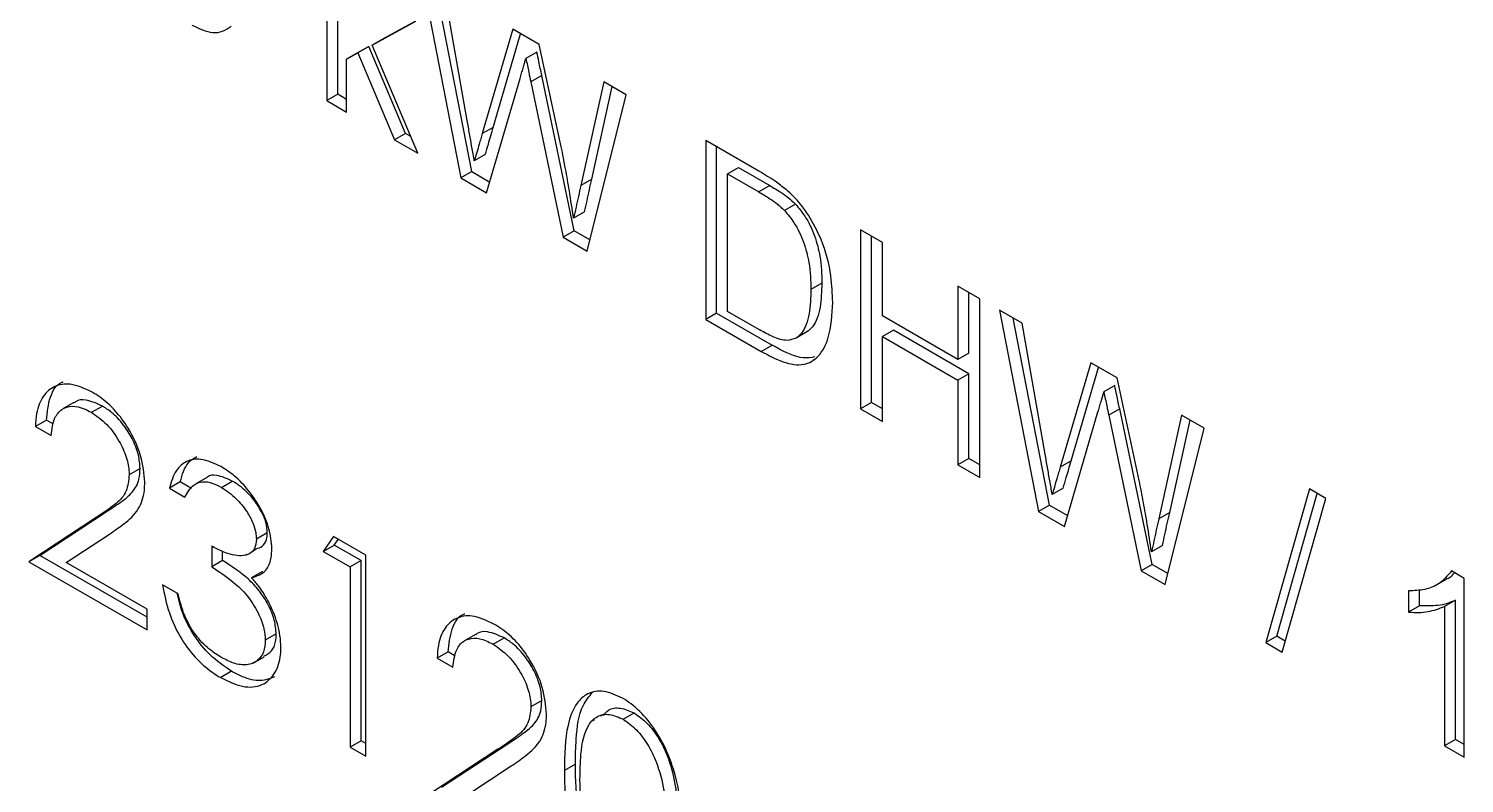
# Model space of a CAD drawing. Extents: x 75 to 2075, y 25 to 1460.
# Drawn here: x 1943.02 to 1964.18, y 1021.07 to 1032.19 of the extents above; entities that cross this region are included whole.
import ezdxf

# ---------------------------------------------------------------- set-up
doc = ezdxf.new("R2010")
doc.units = 0
doc.header["$LTSCALE"] = 5
doc.linetypes.add('SLD-KATı', pattern=[0])
doc.layers.get('0').update_dxf_attribs({"linetype": 'CONTINUOUS'})

msp = doc.modelspace()

# ---------------------------------------------------------------- linework, layer by layer
at = {"color": 7, "linetype": 'SLD-KATı'}
for p, q in [((1947.412, 1033.77), (1947.412, 1031.134)), ((1947.574, 1031.227), (1947.574, 1033.677)), ((1948.812, 1032.962), (1949.387, 1029.994)), ((1949.549, 1030.087), (1949.015, 1032.845)), ((1949.484, 1030.84), (1949.145, 1032.77)), ((1948.084, 1031.952), (1948.724, 1032.303)), ((1948.72, 1032.305), (1948.245, 1032.046)), ((1950.156, 1032.186), (1949.705, 1030.647)), ((1949.867, 1030.74), (1950.271, 1032.12)), ((1950.544, 1031.962), (1950.156, 1032.186)), ((1948.034, 1031.93), (1947.867, 1031.838)), ((1948.034, 1031.93), (1947.873, 1031.837)), ((1948.573, 1030.65), (1948.034, 1031.93)), ((1948.245, 1032.046), (1948.084, 1031.952)), ((1948.754, 1030.359), (1948.084, 1031.952)), ((1950.87, 1030.453), (1950.544, 1031.962)), ((1947.867, 1031.838), (1947.705, 1031.745)), ((1947.705, 1031.745), (1947.873, 1031.837)), ((1947.705, 1030.965), (1947.705, 1031.745)), ((1947.873, 1031.837), (1948.412, 1030.557)), ((1950.511, 1031.85), (1950.349, 1031.756)), ((1950.582, 1031.505), (1950.421, 1031.412)), ((1951.059, 1029.215), (1950.582, 1031.505)), ((1949.768, 1029.774), (1950.262, 1031.461)), ((1950.421, 1031.412), (1950.898, 1029.122)), ((1951.495, 1031.413), (1951.157, 1029.884)), ((1951.319, 1029.977), (1951.62, 1031.341)), ((1951.827, 1031.221), (1951.495, 1031.413)), ((1947.574, 1031.227), (1947.412, 1031.134)), ((1947.412, 1031.134), (1947.705, 1030.965)), ((1947.705, 1031.151), (1947.574, 1031.227)), ((1951.252, 1028.917), (1951.827, 1031.221)), ((1948.573, 1030.65), (1948.412, 1030.557)), ((1948.65, 1030.606), (1948.573, 1030.65)), ((1949.867, 1030.74), (1949.705, 1030.647)), ((1948.412, 1030.557), (1948.754, 1030.359)), ((1953.779, 1030.095), (1952.998, 1030.546)), ((1952.998, 1030.546), (1952.998, 1027.909)), ((1953.159, 1028.002), (1953.159, 1030.452)), ((1949.749, 1030.34), (1949.588, 1030.246)), ((1949.549, 1030.087), (1949.387, 1029.994)), ((1949.549, 1030.087), (1949.815, 1029.933)), ((1953.32, 1030.055), (1953.481, 1030.149)), ((1953.32, 1028.027), (1953.32, 1030.055)), ((1953.32, 1030.055), (1953.783, 1029.788)), ((1953.481, 1030.149), (1953.944, 1029.882)), ((1949.387, 1029.994), (1949.768, 1029.774)), ((1951.319, 1029.977), (1951.157, 1029.884)), ((1953.944, 1029.882), (1953.783, 1029.788)), ((1954.322, 1029.609), (1954.16, 1029.516)), ((1951.213, 1029.495), (1951.051, 1029.401)), ((1951.059, 1029.215), (1950.898, 1029.122)), ((1951.292, 1029.08), (1951.059, 1029.215)), ((1955.603, 1029.042), (1955.281, 1029.228)), ((1955.281, 1029.228), (1955.281, 1026.591)), ((1950.898, 1029.122), (1951.252, 1028.917)), ((1955.443, 1026.684), (1955.443, 1029.134)), ((1955.603, 1027.96), (1955.603, 1029.042)), ((1954.711, 1028.445), (1954.549, 1028.352)), ((1957.037, 1028.214), (1956.715, 1028.4)), ((1956.715, 1028.4), (1956.715, 1027.318)), ((1956.877, 1027.411), (1956.877, 1028.306)), ((1957.037, 1025.577), (1957.037, 1028.214)), ((1953.159, 1028.002), (1952.998, 1027.909)), ((1952.998, 1027.909), (1953.816, 1027.437)), ((1953.159, 1028.002), (1953.977, 1027.53)), ((1953.79, 1027.756), (1953.32, 1028.027)), ((1956.715, 1027.318), (1955.603, 1027.96)), ((1957.662, 1027.853), (1957.33, 1028.045)), ((1957.33, 1028.045), (1957.905, 1025.076)), ((1958.066, 1025.17), (1957.532, 1027.928)), ((1954.491, 1027.724), (1954.33, 1027.631)), ((1955.764, 1027.749), (1955.603, 1027.656)), ((1956.877, 1027.107), (1955.764, 1027.749)), ((1958.001, 1025.923), (1957.662, 1027.853)), ((1953.816, 1027.437), (1953.977, 1027.53)), ((1955.603, 1026.405), (1955.603, 1027.656)), ((1955.603, 1027.656), (1956.715, 1027.014)), ((1956.877, 1027.411), (1956.715, 1027.318)), ((1958.674, 1027.269), (1958.223, 1025.73)), ((1959.061, 1027.045), (1958.674, 1027.269)), ((1956.877, 1027.107), (1956.715, 1027.014)), ((1956.877, 1025.856), (1956.877, 1027.107)), ((1958.385, 1025.823), (1958.789, 1027.202)), ((1959.387, 1025.536), (1959.061, 1027.045)), ((1956.715, 1027.014), (1956.715, 1025.763)), ((1959.028, 1026.932), (1958.866, 1026.839)), ((1943.685, 1026.682), (1943.524, 1026.589)), ((1943.944, 1026.539), (1944.106, 1026.632)), ((1955.443, 1026.684), (1955.281, 1026.591)), ((1955.603, 1026.592), (1955.443, 1026.684)), ((1943.281, 1026.425), (1943.119, 1026.331)), ((1943.387, 1026.363), (1943.281, 1026.425)), ((1955.281, 1026.591), (1955.603, 1026.405)), ((1958.286, 1024.857), (1958.78, 1026.544)), ((1959.1, 1026.588), (1958.938, 1026.495)), ((1958.938, 1026.495), (1959.415, 1024.204)), ((1959.577, 1024.298), (1959.1, 1026.588)), ((1960.012, 1026.496), (1959.675, 1024.967)), ((1959.837, 1025.06), (1960.137, 1026.424)), ((1960.345, 1026.304), (1960.012, 1026.496)), ((1943.119, 1026.331), (1943.349, 1026.198)), ((1959.769, 1024), (1960.345, 1026.304)), ((1956.877, 1025.856), (1956.715, 1025.763)), ((1957.037, 1025.764), (1956.877, 1025.856)), ((1958.385, 1025.823), (1958.223, 1025.73)), ((1944.662, 1025.71), (1944.501, 1025.617)), ((1945.655, 1025.584), (1945.493, 1025.491)), ((1956.715, 1025.763), (1957.037, 1025.577)), ((1945.254, 1025.513), (1945.093, 1025.42)), ((1945.093, 1025.42), (1945.323, 1025.287)), ((1945.419, 1025.418), (1945.254, 1025.513)), ((1945.86, 1025.433), (1946.021, 1025.526)), ((1958.267, 1025.422), (1958.105, 1025.329)), ((1961.896, 1025.409), (1961.252, 1023.144)), ((1962.138, 1025.269), (1961.896, 1025.409)), ((1958.066, 1025.17), (1957.905, 1025.076)), ((1958.066, 1025.17), (1958.332, 1025.016)), ((1961.414, 1023.237), (1962.012, 1025.342)), ((1961.494, 1023.004), (1962.138, 1025.269)), ((1944.015, 1024.989), (1943.02, 1024.337)), ((1943.182, 1024.43), (1944.177, 1025.082)), ((1944.177, 1025.082), (1944.015, 1024.989)), ((1957.905, 1025.076), (1958.286, 1024.857)), ((1959.837, 1025.06), (1959.675, 1024.967)), ((1943.57, 1024.324), (1944.212, 1024.744)), ((1946.537, 1024.764), (1946.376, 1024.67)), ((1945.718, 1024.565), (1945.718, 1024.261)), ((1946.302, 1024.483), (1946.375, 1024.525)), ((1947.513, 1024.706), (1947.362, 1024.489)), ((1947.362, 1024.489), (1947.524, 1024.583)), ((1947.987, 1024.433), (1947.513, 1024.706)), ((1947.524, 1024.583), (1947.582, 1024.666)), ((1947.919, 1024.355), (1947.524, 1024.583)), ((1959.731, 1024.578), (1959.569, 1024.484)), ((1943.182, 1024.43), (1943.02, 1024.337)), ((1943.02, 1024.337), (1944.764, 1023.331)), ((1944.764, 1023.517), (1943.182, 1024.43)), ((1944.764, 1023.635), (1943.57, 1024.324)), ((1945.879, 1024.355), (1945.718, 1024.261)), ((1945.879, 1024.355), (1945.879, 1024.486)), ((1946.213, 1024.432), (1946.238, 1024.447)), ((1947.362, 1024.489), (1947.757, 1024.262)), ((1947.919, 1024.355), (1947.757, 1024.262)), ((1947.919, 1021.696), (1947.919, 1024.355)), ((1947.987, 1021.47), (1947.987, 1024.433)), ((1959.577, 1024.298), (1959.415, 1024.204)), ((1959.81, 1024.163), (1959.577, 1024.298)), ((1946.468, 1024.193), (1946.306, 1024.1)), ((1947.757, 1024.262), (1947.757, 1021.603)), ((1959.415, 1024.204), (1959.769, 1024)), ((1963.805, 1024.016), (1963.915, 1024.08)), ((1964.179, 1024.091), (1963.991, 1024.2)), ((1964.179, 1021.454), (1964.179, 1024.091)), ((1945.224, 1023.862), (1944.994, 1023.995)), ((1963.359, 1023.905), (1963.359, 1023.593)), ((1963.521, 1023.687), (1963.521, 1023.922)), ((1963.753, 1023.986), (1963.789, 1024.007)), ((1963.521, 1023.687), (1963.359, 1023.593)), ((1964.048, 1023.771), (1963.886, 1023.678)), ((1963.886, 1023.678), (1963.886, 1021.623)), ((1964.048, 1021.717), (1964.048, 1023.771)), ((1944.764, 1023.331), (1944.764, 1023.635)), ((1946.669, 1023.272), (1946.507, 1023.179)), ((1949.606, 1023.264), (1949.445, 1023.171)), ((1961.414, 1023.237), (1961.252, 1023.144)), ((1961.54, 1023.165), (1961.414, 1023.237)), ((1949.865, 1023.121), (1950.027, 1023.214)), ((1961.252, 1023.144), (1961.494, 1023.004)), ((1946.328, 1022.843), (1946.489, 1022.936)), ((1949.202, 1023.007), (1949.04, 1022.913)), ((1949.04, 1022.913), (1949.27, 1022.78)), ((1949.308, 1022.945), (1949.202, 1023.007)), ((1946.011, 1022.721), (1945.85, 1022.628)), ((1950.583, 1022.292), (1950.422, 1022.199)), ((1951.357, 1022.008), (1951.318, 1021.986)), ((1951.48, 1022.079), (1951.447, 1022.06)), ((1951.781, 1022.015), (1951.942, 1022.108)), ((1947.919, 1021.696), (1947.757, 1021.603)), ((1947.757, 1021.603), (1947.987, 1021.47)), ((1947.987, 1021.656), (1947.919, 1021.696)), ((1949.936, 1021.571), (1948.941, 1020.919)), ((1949.103, 1021.012), (1950.098, 1021.664)), ((1950.098, 1021.664), (1949.936, 1021.571)), ((1964.048, 1021.717), (1963.886, 1021.623)), ((1963.886, 1021.623), (1964.179, 1021.454)), ((1964.179, 1021.641), (1964.048, 1021.717)), ((1951.077, 1021.353), (1950.915, 1021.26)), ((1949.491, 1020.906), (1950.133, 1021.326))]:
    msp.add_line(p, q, dxfattribs=at)
for points, knots in [([(1945.424, 1032.248), (1945.53, 1032.198), (1945.693, 1032.123), (1945.887, 1032.147), (1945.964, 1032.204), (1946.003, 1032.233)], [0, 0, 0, 0, 0.475642, 0.7292, 1, 1, 1, 1]), ([(1950.262, 1031.461), (1950.27, 1031.486), (1950.285, 1031.537), (1950.314, 1031.636), (1950.335, 1031.709), (1950.349, 1031.756)], [0, 0, 0, 0, 0.25956, 0.519121, 1, 1, 1, 1]), ([(1950.349, 1031.756), (1950.356, 1031.722), (1950.37, 1031.654), (1950.394, 1031.539), (1950.411, 1031.458), (1950.421, 1031.412)], [0, 0, 0, 0, 0.297013, 0.593946, 1, 1, 1, 1]), ([(1950.582, 1031.505), (1950.575, 1031.539), (1950.561, 1031.607), (1950.537, 1031.722), (1950.52, 1031.803), (1950.511, 1031.85)], [0, 0, 0, 0, 0.296938, 0.593882, 1, 1, 1, 1]), ([(1949.588, 1030.246), (1949.576, 1030.314), (1949.553, 1030.447), (1949.518, 1030.645), (1949.495, 1030.775), (1949.484, 1030.84)], [0, 0, 0, 0, 0.3409883, 0.6704939, 1, 1, 1, 1]), ([(1949.705, 1030.647), (1949.698, 1030.621), (1949.683, 1030.57), (1949.656, 1030.478), (1949.624, 1030.37), (1949.6, 1030.287), (1949.588, 1030.246)], [0, 0, 0, 0, 0.1913412, 0.3826883, 0.6913441, 1, 1, 1, 1]), ([(1949.749, 1030.34), (1949.764, 1030.391), (1949.792, 1030.483), (1949.831, 1030.617), (1949.855, 1030.699), (1949.867, 1030.74)], [0, 0, 0, 0, 0.3826845, 0.6913423, 1, 1, 1, 1]), ([(1951.051, 1029.401), (1951.031, 1029.535), (1950.995, 1029.776), (1950.933, 1030.127), (1950.891, 1030.345), (1950.87, 1030.453)], [0, 0, 0, 0, 0.384819, 0.692338, 1, 1, 1, 1]), ([(1954.182, 1029.824), (1954.129, 1029.865), (1954.035, 1029.938), (1953.9, 1030.024), (1953.819, 1030.071), (1953.779, 1030.095)], [0, 0, 0, 0, 0.3996746, 0.6994881, 1, 1, 1, 1]), ([(1951.157, 1029.884), (1951.146, 1029.83), (1951.122, 1029.723), (1951.087, 1029.562), (1951.063, 1029.455), (1951.051, 1029.401)], [0, 0, 0, 0, 0.3347186, 0.6673579, 1, 1, 1, 1]), ([(1951.213, 1029.495), (1951.225, 1029.549), (1951.249, 1029.656), (1951.284, 1029.817), (1951.307, 1029.924), (1951.319, 1029.977)], [0, 0, 0, 0, 0.3347191, 0.6673599, 1, 1, 1, 1]), ([(1953.944, 1029.882), (1953.998, 1029.85), (1954.088, 1029.796), (1954.216, 1029.708), (1954.286, 1029.642), (1954.322, 1029.609)], [0, 0, 0, 0, 0.42323, 0.7093207, 1, 1, 1, 1]), ([(1954.514, 1029.444), (1954.475, 1029.5), (1954.407, 1029.6), (1954.293, 1029.726), (1954.219, 1029.791), (1954.182, 1029.824)], [0, 0, 0, 0, 0.388964, 0.691228, 1, 1, 1, 1]), ([(1953.783, 1029.788), (1953.836, 1029.756), (1953.927, 1029.702), (1954.054, 1029.614), (1954.124, 1029.549), (1954.16, 1029.516)], [0, 0, 0, 0, 0.42323, 0.7093207, 1, 1, 1, 1]), ([(1954.322, 1029.609), (1954.37, 1029.551), (1954.485, 1029.411), (1954.613, 1029.137), (1954.701, 1028.796), (1954.707, 1028.575), (1954.711, 1028.445)], [0, 0, 0, 0, 0.171341, 0.410287, 0.655145, 1, 1, 1, 1]), ([(1954.16, 1029.516), (1954.208, 1029.458), (1954.323, 1029.318), (1954.451, 1029.044), (1954.539, 1028.703), (1954.546, 1028.481), (1954.549, 1028.352)], [0, 0, 0, 0, 0.1713406, 0.410287, 0.6551452, 1, 1, 1, 1]), ([(1954.871, 1028.16), (1954.866, 1028.288), (1954.854, 1028.58), (1954.744, 1029.035), (1954.58, 1029.326), (1954.514, 1029.444)], [0, 0, 0, 0, 0.315467, 0.722962, 1, 1, 1, 1]), ([(1954.549, 1028.352), (1954.545, 1028.23), (1954.536, 1027.984), (1954.454, 1027.735), (1954.357, 1027.654), (1954.33, 1027.631)], [0, 0, 0, 0, 0.414432, 0.833372, 1, 1, 1, 1]), ([(1954.711, 1028.445), (1954.706, 1028.323), (1954.698, 1028.078), (1954.616, 1027.828), (1954.519, 1027.747), (1954.491, 1027.724)], [0, 0, 0, 0, 0.414432, 0.833372, 1, 1, 1, 1]), ([(1953.816, 1027.437), (1953.924, 1027.38), (1954.141, 1027.264), (1954.449, 1027.214), (1954.679, 1027.356), (1954.842, 1027.665), (1954.86, 1027.978), (1954.871, 1028.16)], [0, 0, 0, 0, 0.181861, 0.365796, 0.532208, 0.726935, 1, 1, 1, 1]), ([(1954.33, 1027.631), (1954.287, 1027.616), (1954.188, 1027.581), (1953.994, 1027.644), (1953.857, 1027.719), (1953.79, 1027.756)], [0, 0, 0, 0, 0.283584, 0.652679, 1, 1, 1, 1]), ([(1954.607, 1027.355), (1954.552, 1027.347), (1954.383, 1027.32), (1954.153, 1027.431), (1953.998, 1027.518), (1953.977, 1027.53)], [0, 0, 0, 0, 0.296342, 0.903241, 1, 1, 1, 1]), ([(1943.956, 1026.836), (1943.845, 1026.887), (1943.644, 1026.981), (1943.396, 1026.935), (1943.219, 1026.788), (1943.134, 1026.567), (1943.123, 1026.396), (1943.119, 1026.331)], [0, 0, 0, 0, 0.246755, 0.450445, 0.653451, 0.867852, 1, 1, 1, 1]), ([(1943.281, 1026.425), (1943.294, 1026.541), (1943.32, 1026.776), (1943.431, 1026.959), (1943.524, 1026.985), (1943.528, 1026.987)], [0, 0, 0, 0, 0.4848026, 0.9747301, 1, 1, 1, 1]), ([(1944.731, 1025.508), (1944.719, 1025.637), (1944.696, 1025.895), (1944.516, 1026.277), (1944.301, 1026.573), (1944.11, 1026.741), (1943.995, 1026.812), (1943.956, 1026.836)], [0, 0, 0, 0, 0.260231, 0.522145, 0.712853, 0.903404, 1, 1, 1, 1]), ([(1958.78, 1026.544), (1958.788, 1026.569), (1958.803, 1026.62), (1958.831, 1026.719), (1958.853, 1026.792), (1958.866, 1026.839)], [0, 0, 0, 0, 0.25956, 0.519121, 1, 1, 1, 1]), ([(1958.866, 1026.839), (1958.874, 1026.805), (1958.888, 1026.737), (1958.912, 1026.622), (1958.929, 1026.541), (1958.938, 1026.495)], [0, 0, 0, 0, 0.297013, 0.593946, 1, 1, 1, 1]), ([(1959.1, 1026.588), (1959.093, 1026.622), (1959.079, 1026.69), (1959.054, 1026.805), (1959.038, 1026.886), (1959.028, 1026.932)], [0, 0, 0, 0, 0.296938, 0.593882, 1, 1, 1, 1]), ([(1943.349, 1026.198), (1943.362, 1026.291), (1943.384, 1026.451), (1943.503, 1026.595), (1943.656, 1026.642), (1943.812, 1026.609), (1943.909, 1026.557), (1943.944, 1026.539)], [0, 0, 0, 0, 0.277273, 0.482633, 0.688279, 0.887835, 1, 1, 1, 1]), ([(1944.106, 1026.632), (1944.024, 1026.669), (1943.881, 1026.734), (1943.739, 1026.724), (1943.696, 1026.683), (1943.689, 1026.677)], [0, 0, 0, 0, 0.53361, 0.928465, 1, 1, 1, 1]), ([(1944.662, 1025.71), (1944.658, 1025.776), (1944.647, 1025.917), (1944.554, 1026.146), (1944.417, 1026.365), (1944.261, 1026.533), (1944.151, 1026.603), (1944.106, 1026.632)], [0, 0, 0, 0, 0.193256, 0.413906, 0.609623, 0.840241, 1, 1, 1, 1]), ([(1943.944, 1026.539), (1944.022, 1026.485), (1944.172, 1026.381), (1944.351, 1026.131), (1944.468, 1025.882), (1944.499, 1025.711), (1944.5, 1025.629), (1944.501, 1025.617)], [0, 0, 0, 0, 0.274609, 0.52941, 0.751875, 0.962241, 1, 1, 1, 1]), ([(1945.856, 1025.739), (1945.754, 1025.786), (1945.568, 1025.871), (1945.341, 1025.829), (1945.173, 1025.685), (1945.121, 1025.514), (1945.093, 1025.42)], [0, 0, 0, 0, 0.279695, 0.504138, 0.72873, 1, 1, 1, 1]), ([(1945.254, 1025.513), (1945.284, 1025.62), (1945.332, 1025.788), (1945.454, 1025.862), (1945.499, 1025.889)], [0, 0, 0, 0, 0.630948, 1, 1, 1, 1]), ([(1958.105, 1025.329), (1958.094, 1025.397), (1958.07, 1025.529), (1958.036, 1025.727), (1958.013, 1025.858), (1958.001, 1025.923)], [0, 0, 0, 0, 0.340988, 0.670494, 1, 1, 1, 1]), ([(1958.267, 1025.422), (1958.282, 1025.474), (1958.309, 1025.566), (1958.348, 1025.699), (1958.373, 1025.782), (1958.385, 1025.823)], [0, 0, 0, 0, 0.382685, 0.691342, 1, 1, 1, 1]), ([(1944.501, 1025.617), (1944.492, 1025.533), (1944.472, 1025.346), (1944.277, 1025.159), (1944.115, 1025.053), (1944.015, 1024.989)], [0, 0, 0, 0, 0.243253, 0.537525, 1, 1, 1, 1]), ([(1944.177, 1025.082), (1944.251, 1025.13), (1944.38, 1025.213), (1944.551, 1025.351), (1944.65, 1025.512), (1944.659, 1025.656), (1944.662, 1025.71)], [0, 0, 0, 0, 0.341521, 0.592973, 0.847434, 1, 1, 1, 1]), ([(1946.021, 1025.526), (1945.943, 1025.561), (1945.812, 1025.619), (1945.687, 1025.615), (1945.655, 1025.584), (1945.655, 1025.584)], [0, 0, 0, 0, 0.595713, 0.997272, 1, 1, 1, 1]), ([(1946.606, 1024.536), (1946.597, 1024.63), (1946.578, 1024.816), (1946.451, 1025.117), (1946.271, 1025.386), (1946.065, 1025.603), (1945.922, 1025.696), (1945.856, 1025.739)], [0, 0, 0, 0, 0.207064, 0.409703, 0.613894, 0.823729, 1, 1, 1, 1]), ([(1958.223, 1025.73), (1958.215, 1025.704), (1958.2, 1025.653), (1958.174, 1025.561), (1958.142, 1025.453), (1958.118, 1025.37), (1958.105, 1025.329)], [0, 0, 0, 0, 0.191341, 0.382688, 0.691344, 1, 1, 1, 1]), ([(1944.212, 1024.744), (1944.284, 1024.794), (1944.438, 1024.899), (1944.642, 1025.08), (1944.725, 1025.317), (1944.73, 1025.468), (1944.731, 1025.508)], [0, 0, 0, 0, 0.298489, 0.630218, 0.903934, 1, 1, 1, 1]), ([(1945.323, 1025.287), (1945.361, 1025.356), (1945.423, 1025.468), (1945.575, 1025.528), (1945.72, 1025.505), (1945.817, 1025.455), (1945.86, 1025.433)], [0, 0, 0, 0, 0.363168, 0.592213, 0.821145, 1, 1, 1, 1]), ([(1945.86, 1025.433), (1945.934, 1025.383), (1946.067, 1025.295), (1946.226, 1025.098), (1946.324, 1024.922), (1946.37, 1024.777), (1946.374, 1024.702), (1946.376, 1024.67)], [0, 0, 0, 0, 0.307321, 0.545957, 0.738905, 0.891584, 1, 1, 1, 1]), ([(1946.537, 1024.764), (1946.533, 1024.813), (1946.525, 1024.912), (1946.447, 1025.094), (1946.327, 1025.275), (1946.174, 1025.429), (1946.071, 1025.495), (1946.021, 1025.526)], [0, 0, 0, 0, 0.167249, 0.33545, 0.571563, 0.796006, 1, 1, 1, 1]), ([(1959.569, 1024.484), (1959.549, 1024.618), (1959.512, 1024.859), (1959.451, 1025.21), (1959.409, 1025.427), (1959.387, 1025.536)], [0, 0, 0, 0, 0.384819, 0.692338, 1, 1, 1, 1]), ([(1959.675, 1024.967), (1959.663, 1024.913), (1959.64, 1024.806), (1959.605, 1024.645), (1959.581, 1024.538), (1959.569, 1024.484)], [0, 0, 0, 0, 0.3347186, 0.6673579, 1, 1, 1, 1]), ([(1959.731, 1024.578), (1959.743, 1024.631), (1959.766, 1024.739), (1959.801, 1024.9), (1959.825, 1025.007), (1959.837, 1025.06)], [0, 0, 0, 0, 0.3347191, 0.6673599, 1, 1, 1, 1]), ([(1946.373, 1024.528), (1946.405, 1024.537), (1946.472, 1024.558), (1946.529, 1024.647), (1946.535, 1024.73), (1946.537, 1024.764)], [0, 0, 0, 0, 0.345385, 0.733658, 1, 1, 1, 1]), ([(1946.376, 1024.67), (1946.37, 1024.62), (1946.359, 1024.526), (1946.275, 1024.442), (1946.12, 1024.412), (1945.924, 1024.456), (1945.775, 1024.535), (1945.718, 1024.565)], [0, 0, 0, 0, 0.160278, 0.301808, 0.478183, 0.801904, 1, 1, 1, 1]), ([(1946.306, 1024.1), (1946.384, 1024.126), (1946.513, 1024.17), (1946.597, 1024.355), (1946.603, 1024.482), (1946.606, 1024.536)], [0, 0, 0, 0, 0.462322, 0.769957, 1, 1, 1, 1]), ([(1946.669, 1023.272), (1946.663, 1023.339), (1946.651, 1023.477), (1946.556, 1023.704), (1946.421, 1023.916), (1946.191, 1024.153), (1946.005, 1024.273), (1945.879, 1024.355)], [0, 0, 0, 0, 0.15268, 0.317686, 0.480778, 0.647378, 1, 1, 1, 1]), ([(1945.718, 1024.261), (1945.826, 1024.191), (1946.004, 1024.074), (1946.246, 1023.846), (1946.402, 1023.599), (1946.494, 1023.363), (1946.503, 1023.234), (1946.507, 1023.179)], [0, 0, 0, 0, 0.303376, 0.501253, 0.701144, 0.872268, 1, 1, 1, 1]), ([(1946.584, 1023.686), (1946.556, 1023.742), (1946.504, 1023.844), (1946.408, 1023.983), (1946.34, 1024.06), (1946.306, 1024.1)], [0, 0, 0, 0, 0.36953, 0.680669, 1, 1, 1, 1]), ([(1963.991, 1024.2), (1963.932, 1024.13), (1963.823, 1024.002), (1963.598, 1023.918), (1963.44, 1023.909), (1963.359, 1023.905)], [0, 0, 0, 0, 0.371922, 0.681373, 1, 1, 1, 1]), ([(1963.912, 1024.085), (1963.934, 1024.092), (1963.983, 1024.109), (1964.016, 1024.151), (1964.035, 1024.174)], [0, 0, 0, 0, 0.446762, 1, 1, 1, 1]), ([(1944.994, 1023.995), (1945.02, 1023.858), (1945.068, 1023.606), (1945.24, 1023.227), (1945.465, 1022.921), (1945.68, 1022.732), (1945.808, 1022.653), (1945.85, 1022.628)], [0, 0, 0, 0, 0.260014, 0.476791, 0.694305, 0.899189, 1, 1, 1, 1]), ([(1946.011, 1022.721), (1945.902, 1022.795), (1945.705, 1022.926), (1945.457, 1023.236), (1945.283, 1023.556), (1945.232, 1023.769), (1945.207, 1023.872)], [0, 0, 0, 0, 0.302238, 0.540297, 0.778318, 1, 1, 1, 1]), ([(1945.425, 1023.337), (1945.388, 1023.405), (1945.321, 1023.524), (1945.262, 1023.703), (1945.237, 1023.809), (1945.224, 1023.862)], [0, 0, 0, 0, 0.3962188, 0.6951557, 1, 1, 1, 1]), ([(1946.737, 1023.071), (1946.735, 1023.13), (1946.728, 1023.282), (1946.669, 1023.497), (1946.604, 1023.642), (1946.584, 1023.686)], [0, 0, 0, 0, 0.3022308, 0.7876447, 1, 1, 1, 1]), ([(1963.359, 1023.593), (1963.409, 1023.59), (1963.507, 1023.584), (1963.689, 1023.601), (1963.808, 1023.647), (1963.886, 1023.678)], [0, 0, 0, 0, 0.257615, 0.51512, 1, 1, 1, 1]), ([(1964.048, 1023.771), (1964.008, 1023.752), (1963.928, 1023.715), (1963.753, 1023.681), (1963.613, 1023.684), (1963.521, 1023.687)], [0, 0, 0, 0, 0.257671, 0.515284, 1, 1, 1, 1]), ([(1949.877, 1023.418), (1949.766, 1023.469), (1949.565, 1023.563), (1949.317, 1023.517), (1949.14, 1023.37), (1949.055, 1023.149), (1949.044, 1022.978), (1949.04, 1022.913)], [0, 0, 0, 0, 0.2467552, 0.4504448, 0.6534508, 0.8678515, 1, 1, 1, 1]), ([(1949.202, 1023.007), (1949.215, 1023.123), (1949.241, 1023.357), (1949.352, 1023.541), (1949.445, 1023.567), (1949.45, 1023.568)], [0, 0, 0, 0, 0.484803, 0.97473, 1, 1, 1, 1]), ([(1945.854, 1022.929), (1945.804, 1022.961), (1945.682, 1023.038), (1945.533, 1023.183), (1945.45, 1023.301), (1945.425, 1023.337)], [0, 0, 0, 0, 0.329676, 0.795729, 1, 1, 1, 1]), ([(1946.486, 1022.942), (1946.527, 1022.964), (1946.607, 1023.007), (1946.661, 1023.136), (1946.667, 1023.234), (1946.669, 1023.272)], [0, 0, 0, 0, 0.393828, 0.762663, 1, 1, 1, 1]), ([(1950.027, 1023.214), (1949.945, 1023.251), (1949.802, 1023.316), (1949.66, 1023.306), (1949.617, 1023.265), (1949.61, 1023.259)], [0, 0, 0, 0, 0.53361, 0.928465, 1, 1, 1, 1]), ([(1950.652, 1022.09), (1950.64, 1022.218), (1950.617, 1022.477), (1950.438, 1022.859), (1950.222, 1023.155), (1950.031, 1023.323), (1949.916, 1023.394), (1949.877, 1023.418)], [0, 0, 0, 0, 0.260231, 0.522145, 0.712853, 0.903404, 1, 1, 1, 1]), ([(1945.85, 1022.628), (1945.959, 1022.575), (1946.179, 1022.47), (1946.46, 1022.496), (1946.646, 1022.663), (1946.729, 1022.87), (1946.736, 1023.023), (1946.737, 1023.071)], [0, 0, 0, 0, 0.24214, 0.486886, 0.697343, 0.905358, 1, 1, 1, 1]), ([(1946.507, 1023.179), (1946.502, 1023.118), (1946.492, 1022.993), (1946.392, 1022.866), (1946.241, 1022.802), (1946.048, 1022.828), (1945.916, 1022.897), (1945.854, 1022.929)], [0, 0, 0, 0, 0.173225, 0.35855, 0.580986, 0.802364, 1, 1, 1, 1]), ([(1949.27, 1022.78), (1949.283, 1022.872), (1949.305, 1023.033), (1949.424, 1023.177), (1949.577, 1023.224), (1949.733, 1023.191), (1949.83, 1023.139), (1949.865, 1023.121)], [0, 0, 0, 0, 0.277273, 0.482633, 0.6882793, 0.8878349, 1, 1, 1, 1]), ([(1949.865, 1023.121), (1949.943, 1023.067), (1950.093, 1022.963), (1950.272, 1022.713), (1950.389, 1022.464), (1950.42, 1022.292), (1950.421, 1022.211), (1950.422, 1022.199)], [0, 0, 0, 0, 0.274609, 0.52941, 0.751875, 0.962241, 1, 1, 1, 1]), ([(1950.583, 1022.292), (1950.579, 1022.358), (1950.569, 1022.499), (1950.475, 1022.728), (1950.338, 1022.947), (1950.182, 1023.115), (1950.072, 1023.185), (1950.027, 1023.214)], [0, 0, 0, 0, 0.193256, 0.413906, 0.609623, 0.840241, 1, 1, 1, 1]), ([(1946.645, 1022.638), (1946.578, 1022.613), (1946.44, 1022.56), (1946.21, 1022.616), (1946.065, 1022.693), (1946.011, 1022.721)], [0, 0, 0, 0, 0.371193, 0.768586, 1, 1, 1, 1]), ([(1951.773, 1022.323), (1951.679, 1022.366), (1951.492, 1022.452), (1951.256, 1022.41), (1951.069, 1022.239), (1950.927, 1021.865), (1950.92, 1021.491), (1950.915, 1021.26)], [0, 0, 0, 0, 0.1556179, 0.3119349, 0.454721, 0.6629444, 1, 1, 1, 1]), ([(1951.077, 1021.353), (1951.079, 1021.476), (1951.086, 1021.784), (1951.14, 1022.182), (1951.281, 1022.351), (1951.331, 1022.412)], [0, 0, 0, 0, 0.295982, 0.745313, 1, 1, 1, 1]), ([(1950.422, 1022.199), (1950.413, 1022.114), (1950.393, 1021.928), (1950.198, 1021.741), (1950.036, 1021.635), (1949.936, 1021.571)], [0, 0, 0, 0, 0.243253, 0.537525, 1, 1, 1, 1]), ([(1950.098, 1021.664), (1950.172, 1021.712), (1950.301, 1021.795), (1950.472, 1021.933), (1950.572, 1022.094), (1950.58, 1022.238), (1950.583, 1022.292)], [0, 0, 0, 0, 0.341521, 0.592973, 0.847434, 1, 1, 1, 1]), ([(1951.486, 1022.07), (1951.51, 1022.098), (1951.574, 1022.173), (1951.736, 1022.197), (1951.875, 1022.137), (1951.942, 1022.108)], [0, 0, 0, 0, 0.238436, 0.630223, 1, 1, 1, 1]), ([(1952.659, 1020.253), (1952.656, 1020.379), (1952.65, 1020.703), (1952.568, 1021.191), (1952.378, 1021.668), (1952.156, 1022.006), (1951.945, 1022.216), (1951.815, 1022.297), (1951.773, 1022.323)], [0, 0, 0, 0, 0.179179, 0.461345, 0.637281, 0.783821, 0.93058, 1, 1, 1, 1]), ([(1950.133, 1021.326), (1950.206, 1021.376), (1950.359, 1021.481), (1950.563, 1021.661), (1950.646, 1021.899), (1950.651, 1022.05), (1950.652, 1022.09)], [0, 0, 0, 0, 0.298489, 0.630218, 0.903934, 1, 1, 1, 1]), ([(1951.145, 1021.128), (1951.147, 1021.251), (1951.152, 1021.545), (1951.219, 1021.892), (1951.393, 1022.068), (1951.573, 1022.106), (1951.713, 1022.045), (1951.781, 1022.015)], [0, 0, 0, 0, 0.230523, 0.551426, 0.703215, 0.855896, 1, 1, 1, 1]), ([(1951.781, 1022.015), (1951.847, 1021.967), (1951.979, 1021.873), (1952.15, 1021.644), (1952.3, 1021.334), (1952.413, 1020.893), (1952.423, 1020.575), (1952.428, 1020.387)], [0, 0, 0, 0, 0.142056, 0.279146, 0.423803, 0.65937, 1, 1, 1, 1]), ([(1951.942, 1022.108), (1952.009, 1022.06), (1952.14, 1021.966), (1952.312, 1021.738), (1952.462, 1021.428), (1952.575, 1020.987), (1952.584, 1020.669), (1952.59, 1020.481)], [0, 0, 0, 0, 0.142056, 0.279146, 0.423803, 0.65937, 1, 1, 1, 1]), ([(1951.935, 1019.302), (1951.841, 1019.367), (1951.652, 1019.498), (1951.418, 1019.812), (1951.228, 1020.207), (1951.089, 1020.742), (1951.081, 1021.125), (1951.077, 1021.353)], [0, 0, 0, 0, 0.156378, 0.313617, 0.453912, 0.673752, 1, 1, 1, 1]), ([(1950.915, 1021.26), (1950.917, 1021.134), (1950.922, 1020.815), (1950.99, 1020.343), (1951.166, 1019.881), (1951.373, 1019.551), (1951.585, 1019.329), (1951.722, 1019.241), (1951.773, 1019.208)], [0, 0, 0, 0, 0.180656, 0.459073, 0.627824, 0.771051, 0.91423, 1, 1, 1, 1]), ([(1951.781, 1019.508), (1951.714, 1019.556), (1951.58, 1019.652), (1951.407, 1019.883), (1951.26, 1020.181), (1951.153, 1020.618), (1951.148, 1020.931), (1951.145, 1021.128)], [0, 0, 0, 0, 0.142345, 0.284038, 0.428685, 0.63924, 1, 1, 1, 1])]:
    msp.add_open_spline(points, degree=3, knots=knots, dxfattribs=at)

doc.saveas('drawing.dxf')
